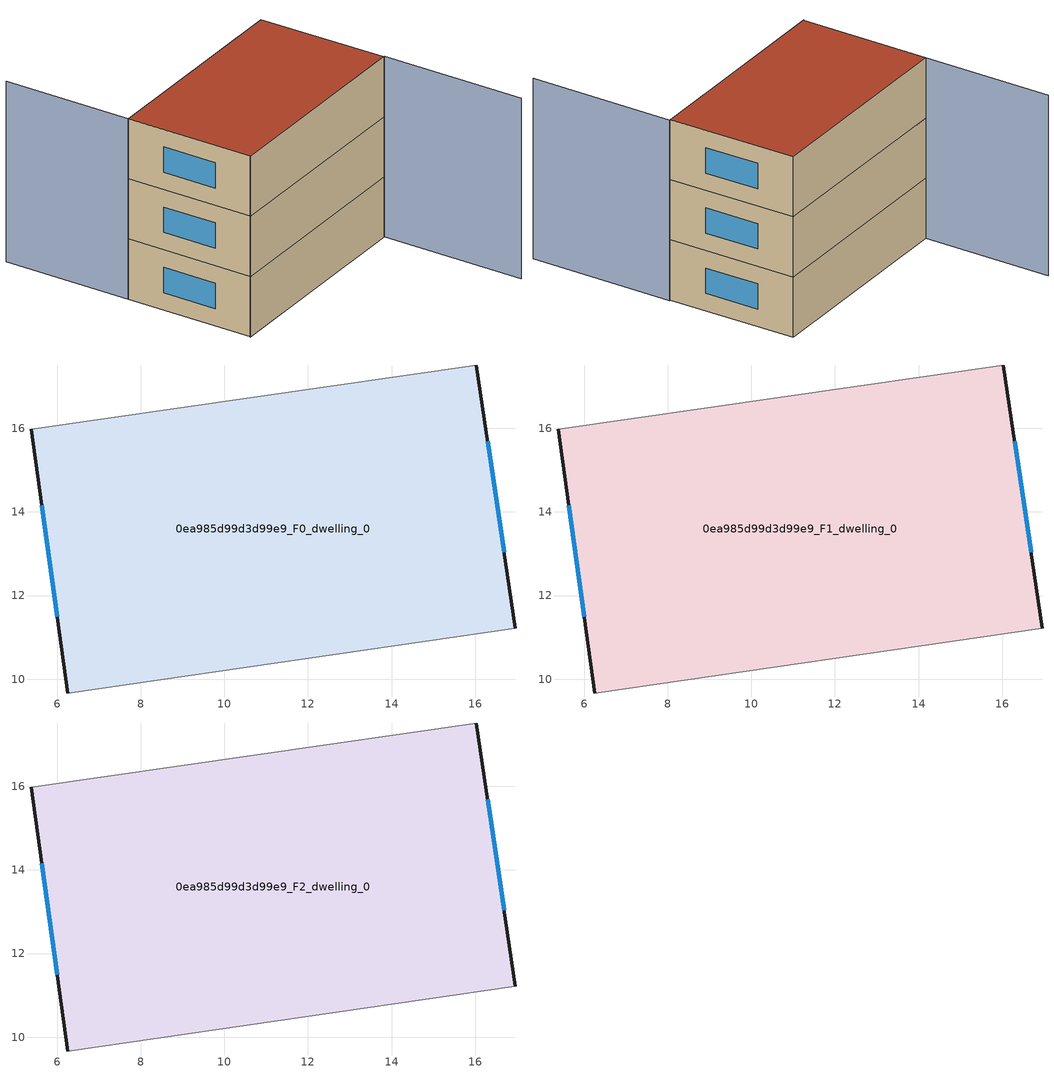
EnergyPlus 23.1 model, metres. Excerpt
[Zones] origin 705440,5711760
0ea985d99d3d99e9_F0_dwelling_0
 floor ground (EU_floor_Construction): 16.03,17.51 16.96,11.22 6.26,9.67 5.38,15.98 z0
 wall outside (EU_wall_Construction): 16.96,11.22 16.03,17.51 / 5.38,15.98 6.26,9.67 z0:3
 wall adiabatic (EU_wall_Construction): 16.03,17.51 5.38,15.98 / 6.26,9.67 16.96,11.22 z0:3
 window (EU_Window_Construction): 16.69,13.04 16.3,15.69 / 5.63,14.16 6,11.49 z0.87:2.13
0ea985d99d3d99e9_F1_dwelling_0
 floor to 0ea985d99d3d99e9_F0_dwelling_0 (EU_floor_Construction): 16.03,17.51 16.96,11.22 6.26,9.67 5.38,15.98 z3
 wall outside (EU_wall_Construction): 16.96,11.22 16.03,17.51 / 5.38,15.98 6.26,9.67 z3:6
 wall adiabatic (EU_wall_Construction): 16.03,17.51 5.38,15.98 / 6.26,9.67 16.96,11.22 z3:6
 window (EU_Window_Construction): 16.69,13.04 16.3,15.69 / 5.63,14.16 6,11.49 z3.87:5.13
0ea985d99d3d99e9_F2_dwelling_0
 floor to 0ea985d99d3d99e9_F1_dwelling_0 (EU_floor_Construction): 16.03,17.51 16.96,11.22 6.26,9.67 5.38,15.98 z6
 wall outside (EU_wall_Construction): 16.96,11.22 16.03,17.51 / 5.38,15.98 6.26,9.67 z6:9
 wall adiabatic (EU_wall_Construction): 16.03,17.51 5.38,15.98 / 6.26,9.67 16.96,11.22 z6:9
 window (EU_Window_Construction): 16.69,13.04 16.3,15.69 / 5.63,14.16 6,11.49 z6.87:8.13
 roof outside (EU_roof_Construction): 16.96,11.22 16.03,17.51 5.38,15.98 6.26,9.67 z9
shading: 6.21,9.66 17.02,11.22 / 17.02,11.22 18.03,4.2 / 16.03,17.51 5.38,15.98 / 5.38,15.98 4.47,22.28 z0:9
[Building]
EU S2 Campaign: North Axis=0; Terrain=City; Solar Distribution=FullExterior
[Site:Location]
London: Latitude=51.5; Longitude=-0.5; Time Zone=0; Elevation=25
[SizingPeriod:WeatherFileDays]
AnnualSizingPeriod: Begin Month=1; Begin Day of Month=1; End Month=12; End Day of Month=31; Day of Week for Start Day=Monday; Use Weather File Daylight Saving Period=No; Use Weather File Rain and Snow Indicators=No
[MATERIAL]
EU_InternalMass_Material: Roughness=MediumRough; Thickness=0.1; Conductivity=1; Density=1800; Specific Heat=900; Thermal Absorptance=0.9; Solar Absorptance=0.7; Visible Absorptance=0.7
[MATERIAL:NOMASS] Roughness=MediumRough; Thermal Absorptance=0.9; Solar Absorptance=0.7; Visible Absorptance=0.7
Name | Thermal Resistance
EU_wall_NoMass | 0.724719
EU_roof_NoMass | 2.98947
EU_floor_NoMass | 2.39157
[WINDOWMATERIAL:SIMPLEGLAZINGSYSTEM]
EU_Window_SimpleGlazing: UFactor=2.63425; Solar Heat Gain Coefficient=0.76; Visible Transmittance=0.76
[CONSTRUCTION]
EU_wall_Construction: EU_wall_NoMass
EU_roof_Construction: EU_roof_NoMass
EU_floor_Construction: EU_floor_NoMass
EU_Window_Construction: EU_Window_SimpleGlazing
EU_InternalMass_Construction: EU_InternalMass_Material
[ZONE] Type=1; Multiplier=1; Ceiling Height=autocalculate; Volume=206.182; Floor Area=autocalculate; Part of Total Floor Area=Yes
0ea985d99d3d99e9_F0_dwelling_0; 0ea985d99d3d99e9_F1_dwelling_0; 0ea985d99d3d99e9_F2_dwelling_0
[INTERNALMASS] Construction=EU_InternalMass_Construction; Surface Area=68.727
Name | Zone or ZoneList
0ea985d99d3d99e9_F0_dwelling_0_EU_InternalMass | 0ea985d99d3d99e9_F0_dwelling_0
0ea985d99d3d99e9_F1_dwelling_0_EU_InternalMass | 0ea985d99d3d99e9_F1_dwelling_0
0ea985d99d3d99e9_F2_dwelling_0_EU_InternalMass | 0ea985d99d3d99e9_F2_dwelling_0
[OTHEREQUIPMENT] Fuel Type=Electricity; Design Level Calculation Method=Watts/Area; Power per Zone Floor Area=1; Fraction Latent=0; Fraction Radiant=0; Fraction Lost=0; Carbon Dioxide Generation Rate=0; EndUse Subcategory=EU_Step8_InternalGains
Name | Zone or ZoneList or Space or SpaceList | Schedule
EU_Step8_InternalGain_0ea985d99d3d99e9_F0_dwelling_0_f000 | 0ea985d99d3d99e9_F0_dwelling_0 | EU_Step8_GainSchedule_0ea985d99d3d99e9_F0_dwelling_0_f000
EU_Step8_InternalGain_0ea985d99d3d99e9_F1_dwelling_0_f000 | 0ea985d99d3d99e9_F1_dwelling_0 | EU_Step8_GainSchedule_0ea985d99d3d99e9_F1_dwelling_0_f000
EU_Step8_InternalGain_0ea985d99d3d99e9_F2_dwelling_0_f000 | 0ea985d99d3d99e9_F2_dwelling_0 | EU_Step8_GainSchedule_0ea985d99d3d99e9_F2_dwelling_0_f000
[ZONEVENTILATION:DESIGNFLOWRATE] Schedule=EU_AlwaysOn; Design Flow Rate Calculation Method=AirChanges/Hour; Air Changes per Hour=0.418135; Ventilation Type=Natural; Fan Pressure Rise=0; Fan Total Efficiency=1; Constant Term Coefficient=1; Temperature Term Coefficient=0; Velocity Term Coefficient=0; Velocity Squared Term Coefficient=0; Minimum Indoor Temperature=-100; Maximum Indoor Temperature=100; Delta Temperature=-100; Minimum Outdoor Temperature=-100; Maximum Outdoor Temperature=100; Maximum Wind Speed=40
Name | Zone or ZoneList or Space or SpaceList
EU_ConstantAir_0ea985d99d3d99e9_F0_dwelling_0 | 0ea985d99d3d99e9_F0_dwelling_0
EU_ConstantAir_0ea985d99d3d99e9_F1_dwelling_0 | 0ea985d99d3d99e9_F1_dwelling_0
EU_ConstantAir_0ea985d99d3d99e9_F2_dwelling_0 | 0ea985d99d3d99e9_F2_dwelling_0
[HVACTEMPLATE:THERMOSTAT] Constant Heating Setpoint=20; Constant Cooling Setpoint=50
EU_HeatOnly_0ea985d99d3d99e9_F0_dwelling_0; EU_HeatOnly_0ea985d99d3d99e9_F1_dwelling_0; EU_HeatOnly_0ea985d99d3d99e9_F2_dwelling_0
[HVACTEMPLATE:ZONE:IDEALLOADSAIRSYSTEM] System Availability Schedule=EU_AlwaysOn; Maximum Heating Supply Air Temperature=50; Minimum Cooling Supply Air Temperature=13; Maximum Heating Supply Air Humidity Ratio=0.0156; Minimum Cooling Supply Air Humidity Ratio=0.0077; Heating Limit=NoLimit; Cooling Limit=NoLimit; Heating Availability Schedule=EU_AlwaysOn; Cooling Availability Schedule=EU_CoolingOff; Dehumidification Control Type=ConstantSensibleHeatRatio; Cooling Sensible Heat Ratio=0.7; Dehumidification Setpoint=60; Humidification Control Type=None; Humidification Setpoint=30; Outdoor Air Method=None; Outdoor Air Flow Rate per Person=0.00944; Outdoor Air Flow Rate per Zone Floor Area=0; Outdoor Air Flow Rate per Zone=0; Demand Controlled Ventilation Type=None; Outdoor Air Economizer Type=NoEconomizer; Heat Recovery Type=None; Sensible Heat Recovery Effectiveness=0.7; Latent Heat Recovery Effectiveness=0.65
Name | Template Thermostat
0ea985d99d3d99e9_F0_dwelling_0 | EU_HeatOnly_0ea985d99d3d99e9_F0_dwelling_0
0ea985d99d3d99e9_F1_dwelling_0 | EU_HeatOnly_0ea985d99d3d99e9_F1_dwelling_0
0ea985d99d3d99e9_F2_dwelling_0 | EU_HeatOnly_0ea985d99d3d99e9_F2_dwelling_0
[SIZING:ZONE] Zone Cooling Design Supply Air Temperature Input Method=SupplyAirTemperature; Zone Cooling Design Supply Air Temperature=13; Zone Heating Design Supply Air Temperature Input Method=SupplyAirTemperature; Zone Heating Design Supply Air Temperature=50; Zone Cooling Design Supply Air Humidity Ratio=0.008; Zone Heating Design Supply Air Humidity Ratio=0.008; Cooling Design Air Flow Method=DesignDay; Cooling Design Air Flow Rate=0; Cooling Minimum Air Flow per Zone Floor Area=0.000762; Cooling Minimum Air Flow=0; Cooling Minimum Air Flow Fraction=0.2; Heating Design Air Flow Method=DesignDay; Heating Design Air Flow Rate=0; Heating Maximum Air Flow per Zone Floor Area=0.002032; Heating Maximum Air Flow=0.141576; Heating Maximum Air Flow Fraction=0.3; Account for Dedicated Outdoor Air System=No; Dedicated Outdoor Air System Control Strategy=NeutralSupplyAir; Dedicated Outdoor Air Low Setpoint Temperature for Design=autosize; Dedicated Outdoor Air High Setpoint Temperature for Design=autosize; Zone Load Sizing Method=Sensible Load Only No Latent Load; Zone Latent Cooling Design Supply Air Humidity Ratio Input Method=HumidityRatioDifference; Zone Cooling Design Supply Air Humidity Ratio Difference=0.005; Zone Latent Heating Design Supply Air Humidity Ratio Input Method=HumidityRatioDifference; Zone Humidification Design Supply Air Humidity Ratio Difference=0.005
0ea985d99d3d99e9_F0_dwelling_0; 0ea985d99d3d99e9_F1_dwelling_0; 0ea985d99d3d99e9_F2_dwelling_0
[SCHEDULE:CONSTANT]
Name | Hourly Value
EU_AlwaysOn | 1
EU_CoolingOff | 0
[SCHEDULE:FILE] Column Number=1; Rows to Skip at Top=0; Number of Hours of Data=8760; Column Separator=Comma; Interpolate to Timestep=No; Minutes per Item=60; Adjust Schedule for Daylight Savings=Yes
Name | File
EU_Step8_GainSchedule_0ea985d99d3d99e9_F0_dwelling_0_f000 | ../../schedules/0ea985d99d3d99e9/0ea985d99d3d99e9_F0_dwelling_0_f000_gain.csv
EU_Step8_GainSchedule_0ea985d99d3d99e9_F1_dwelling_0_f000 | ../../schedules/0ea985d99d3d99e9/0ea985d99d3d99e9_F1_dwelling_0_f000_gain.csv
EU_Step8_GainSchedule_0ea985d99d3d99e9_F2_dwelling_0_f000 | ../../schedules/0ea985d99d3d99e9/0ea985d99d3d99e9_F2_dwelling_0_f000_gain.csv
